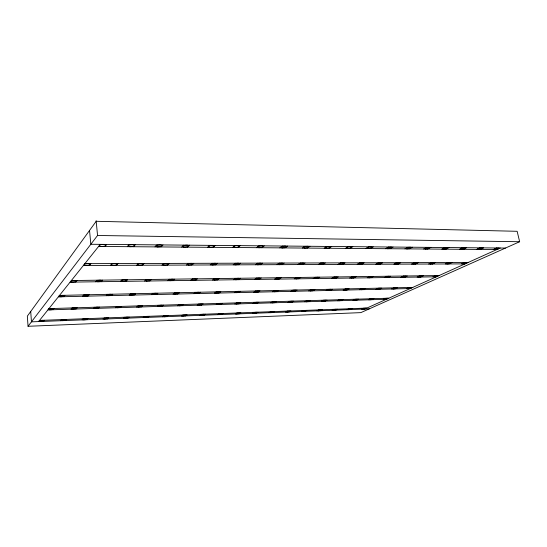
<?xml version="1.0" encoding="UTF-8"?>
<svg xmlns="http://www.w3.org/2000/svg" width="547" height="547" viewBox="0 0 547 547"><rect width="100%" height="100%" fill="white"/><g stroke="black" fill="none" stroke-linecap="round" stroke-linejoin="round"><path stroke-width="0.82" d="M28.047 326.285L27.35 316.125L96.197 221.289L517.141 231.299L519.65 241.726L360.842 312.624L28.047 326.285L97.544 235.49L96.142 220.714M38.598 321.568L100.251 244.359M43.459 321.383L44.389 320.255M53.025 309.732L54.057 308.474M63.712 296.713L64.874 295.298M75.732 282.067L77.045 280.467M89.359 265.473L90.85 263.654M104.928 246.506L106.644 244.413M60.662 320.72L61.674 319.598M71.062 309.164L72.19 307.913M82.672 296.269L83.937 294.867M95.718 281.773L97.14 280.194M110.473 265.377L112.087 263.586M127.307 246.676L129.16 244.618M65.394 320.542L66.426 319.421M76.019 309.007L77.168 307.763M87.882 296.146L89.168 294.744M101.195 281.698L102.645 280.119M116.258 265.357L117.906 263.565M133.427 246.724L135.314 244.68M82.139 319.899L83.247 318.785M93.558 308.46L94.788 307.223M106.282 295.708L107.663 294.327M120.552 281.411L122.104 279.859M136.661 265.268L138.425 263.504M155.006 246.895L157.016 244.878M86.741 319.721L87.876 318.607M98.371 308.303L99.629 307.072M111.335 295.592L112.737 294.211M125.858 281.336L127.437 279.784M142.254 265.247L144.046 263.49M160.914 246.943L162.958 244.933M103.048 319.092L104.251 317.992M115.424 307.77L116.757 306.546M129.195 295.168L130.685 293.801M144.613 281.062L146.288 279.531M161.994 265.165L163.888 263.428M181.727 247.107L183.895 245.124M107.533 318.922L108.757 317.821M120.108 307.619L121.468 306.402M134.104 295.052L135.615 293.691M149.762 280.987L151.464 279.455M167.403 265.138L169.324 263.408M187.43 247.148L189.624 245.179M123.417 318.313L124.709 317.219M136.695 307.099L138.124 305.889M151.451 294.642L153.051 293.295M167.943 280.72L169.734 279.209M186.5 265.056L188.524 263.353M207.525 247.306L209.829 245.364M127.786 318.142L129.099 317.055M141.256 306.956L142.705 305.752M156.216 294.532L157.837 293.185M172.934 280.652L174.746 279.141M191.73 265.035L193.782 263.333M213.029 247.347L215.361 245.412M143.259 317.547L144.64 316.467M157.392 306.45L158.917 305.253M173.071 294.136L174.766 292.802M190.568 280.392L192.469 278.902M210.219 264.96L212.359 263.278M232.448 247.504L234.882 245.589M147.519 317.383L148.914 316.303M161.83 306.306L163.375 305.117M177.7 294.026L179.423 292.693M195.409 280.324L197.33 278.833M215.292 264.939L217.453 263.257M237.767 247.545L240.222 245.637M162.603 316.802L164.059 315.735M177.543 305.814L179.149 304.631M194.089 293.636L195.874 292.324M212.523 280.071L214.527 278.601M233.2 264.857L235.449 263.203M256.536 247.688L259.087 245.815M166.753 316.645L168.23 315.578M181.857 305.677L183.484 304.494M198.588 293.534L200.4 292.221M217.227 280.002L219.244 278.532M238.109 264.837L240.379 263.189M261.678 247.729L264.249 245.863M181.467 316.077L182.999 315.017M197.159 305.199L198.848 304.023M214.52 293.158L216.4 291.859M233.843 279.763L235.935 278.307M255.463 264.769L257.815 263.134M279.832 247.873L282.491 246.027M185.515 315.927L187.06 314.867M201.364 305.069L203.074 303.893M218.903 293.055L220.797 291.756M238.403 279.695L240.516 278.245M260.228 264.748L262.601 263.121M284.802 247.907L287.49 246.075M199.86 315.373L201.46 314.32M216.27 304.597L218.034 303.435M234.403 292.686L236.359 291.401M254.546 279.455L256.728 278.026M277.055 264.673L279.496 263.066M302.368 248.051L305.13 246.232M203.812 315.222L205.426 314.169M220.366 304.467L222.15 303.312M238.663 292.59L240.632 291.305M258.977 279.394L261.179 277.965M281.671 264.652L284.139 263.052M307.188 248.085L309.971 246.28M217.809 314.682L219.477 313.643M234.889 304.009L236.728 302.86M253.746 292.235L255.777 290.963M274.662 279.161L276.919 277.753M297.992 264.584L300.529 263.004M324.193 248.215L327.044 246.437M221.658 314.532L223.347 313.493M238.889 303.886L240.742 302.737M257.89 292.132L259.941 290.867M278.97 279.1L281.247 277.691M302.477 264.57L305.028 262.991M328.856 248.256L331.728 246.478M235.319 314.012L237.056 312.98M253.042 303.441L254.95 302.306M272.577 291.79L274.676 290.532M294.211 278.881L296.549 277.486M318.313 264.502L320.932 262.943M345.335 248.386L348.275 246.629M239.087 313.869L240.83 312.836M256.94 303.318L258.854 302.183M276.611 291.695L278.731 290.436M298.402 278.82L300.754 277.425M322.662 264.481L325.294 262.929M349.854 248.42L352.808 246.67M252.42 313.356L254.211 312.33M270.738 302.881L272.707 301.759M290.908 291.353L293.083 290.115M313.226 278.601L315.633 277.226M338.046 264.42L340.733 262.881M365.82 248.543L368.835 246.82M256.092 313.212L257.897 312.187M274.539 302.764L276.522 301.643M294.847 291.264L297.028 290.026M317.301 278.539L319.721 277.172M342.272 264.399L344.972 262.868M370.203 248.577L373.239 246.861M269.117 312.713L270.963 311.694M288.002 302.341L290.033 301.226M308.775 290.936L311.011 289.705M331.721 278.334L334.196 276.973M357.212 264.338L359.967 262.82M385.683 248.7L388.773 246.998M272.707 312.576L274.567 311.558M291.708 302.224L293.753 301.11M312.604 290.847L314.853 289.616M335.687 278.273L338.176 276.919M361.314 264.317L364.083 262.806M389.929 248.735L393.04 247.039M285.425 312.084L287.325 311.079M304.85 301.807L306.929 300.706M326.183 290.525L328.473 289.308M349.718 278.067L352.261 276.727M375.83 264.256L378.654 262.765M404.951 248.851L408.11 247.176M288.932 311.947L290.84 310.949M308.467 301.698L310.559 300.597M329.916 290.436L332.22 289.226M353.581 278.013L356.131 276.673M379.816 264.242L382.654 262.751M409.074 248.885L412.247 247.217M301.363 311.475L303.312 310.477M321.287 301.294L323.421 300.2M343.147 290.122L345.499 288.925M367.242 277.814L369.84 276.488M393.929 264.18L396.814 262.704M423.651 248.994L426.872 247.347M304.782 311.339L306.744 310.347M324.815 301.178L326.962 300.091M346.791 290.04L349.15 288.837M371.003 277.76L373.608 276.433M397.806 264.167L400.705 262.697M427.651 249.029L430.892 247.388M316.932 310.874L318.928 309.882M337.335 300.788L339.523 299.708M359.694 289.732L362.093 288.542M384.309 277.561L386.961 276.256M411.535 264.105L414.476 262.649M441.812 249.138L445.087 247.517M320.282 310.744L322.286 309.759M340.781 300.679L342.976 299.599M363.249 289.65L365.656 288.467M387.967 277.514L390.633 276.208M415.303 264.092L418.257 262.642M445.696 249.165L448.991 247.552M332.152 310.286L334.196 309.308M353.006 300.296L355.242 299.223M375.837 289.349L378.285 288.18M400.93 277.322L403.631 276.03M428.657 264.03L431.651 262.601M459.446 249.275L462.776 247.682M335.427 310.163L337.478 309.185M356.37 300.187L358.613 299.12M379.297 289.267L381.758 288.098M404.5 277.267L407.207 275.982M432.328 264.016L435.33 262.587M463.22 249.302L466.564 247.716M347.037 309.718L349.123 308.747M368.316 299.811L370.592 298.751M391.584 288.98L394.079 287.818M417.135 277.083L419.884 275.804M445.326 263.962L448.362 262.546M476.587 249.411L479.965 247.839M350.237 309.595L352.336 308.624M371.604 299.708L373.888 298.648M394.961 288.898L397.471 287.743M420.609 277.035L423.364 275.756M448.896 263.948L451.945 262.539M480.252 249.439L483.644 247.873M361.594 309.158L363.721 308.193M383.269 299.339L385.587 298.293M406.947 288.618L409.491 287.469M432.923 276.857L435.72 275.592M461.552 263.893L464.635 262.498M493.244 249.541L496.669 247.989M364.726 309.034L500.252 248.023M39.507 320.433L366.859 308.077M369.273 308.864L31.446 321.848L30.721 311.475M47.924 309.896L386.483 299.243M48.936 308.631L388.814 298.19M58.344 296.836L410.25 288.542M59.479 295.421L412.8 287.394M70.078 282.149L436.315 276.809M71.356 280.549L439.118 275.544M84.833 263.668L468.123 262.485M83.376 265.493L465.025 263.88M98.576 246.451L496.813 249.569M505.442 248.071L90.823 244.27L89.544 230.451M97.544 235.49L519.65 241.726M363.16 309.096A1.921 0.362 -9.9 0 0 366.114 308.323A1.921 0.362 -9.9 0 0 363.406 308.426A1.921 0.362 -9.9 0 0 363.16 309.096M384.876 299.291A2.017 0.39 -10.3 0 0 388.014 298.464A2.017 0.39 -10.3 0 0 385.232 298.546A2.017 0.39 -10.3 0 0 384.876 299.291M408.595 288.577A2.12 0.424 -10.8 0 0 411.939 287.688A2.12 0.424 -10.8 0 0 409.081 287.749A2.12 0.424 -10.8 0 0 408.595 288.577M434.619 276.83A2.243 0.465 -11.3 0 0 438.188 275.866A2.243 0.465 -11.3 0 0 435.255 275.9A2.243 0.465 -11.3 0 0 434.619 276.83M463.282 263.886A2.379 0.506 -11.9 0 0 467.111 262.833A2.379 0.506 -11.9 0 0 464.102 262.847A2.379 0.506 -11.9 0 0 463.282 263.886M495.548 249.535A2.537 0.554 -12.6 0 0 499.22 248.242A2.537 0.554 -12.6 0 0 495.466 248.564A2.537 0.554 -12.6 0 0 495.548 249.535M348.637 309.657A1.942 0.369 -9.7 0 0 351.591 308.877A1.942 0.369 -9.7 0 0 348.822 308.98A1.942 0.369 -9.7 0 0 348.637 309.657M369.957 299.763A2.031 0.403 -10.1 0 0 373.095 298.922A2.031 0.403 -10.1 0 0 370.251 299.011A2.031 0.403 -10.1 0 0 369.957 299.763M393.266 288.939A2.14 0.438 -10.6 0 0 396.616 288.037A2.14 0.438 -10.6 0 0 393.69 288.105A2.14 0.438 -10.6 0 0 393.266 288.939M418.865 277.062A2.256 0.479 -11.1 0 0 422.441 276.085A2.256 0.479 -11.1 0 0 419.433 276.119A2.256 0.479 -11.1 0 0 418.865 277.062M447.104 263.955A2.4 0.526 -11.7 0 0 450.94 262.888A2.4 0.526 -11.7 0 0 447.849 262.902A2.4 0.526 -11.7 0 0 447.104 263.955M478.946 249.405A2.557 0.574 -12.4 0 0 482.611 248.099A2.557 0.574 -12.4 0 0 478.782 248.42A2.557 0.574 -12.4 0 0 478.946 249.405M333.786 310.224A1.956 0.376 -9.5 0 0 336.747 309.438A1.956 0.376 -9.5 0 0 333.909 309.547A1.956 0.376 -9.5 0 0 333.786 310.224M354.682 300.241A2.051 0.41 -9.9 0 0 357.827 299.394A2.051 0.41 -9.9 0 0 354.914 299.482A2.051 0.41 -9.9 0 0 354.682 300.241M377.56 289.308A2.161 0.451 -10.4 0 0 380.91 288.399A2.161 0.451 -10.4 0 0 377.909 288.467A2.161 0.451 -10.4 0 0 377.56 289.308M402.708 277.295A2.277 0.492 -10.9 0 0 406.291 276.303A2.277 0.492 -10.9 0 0 403.207 276.344A2.277 0.492 -10.9 0 0 402.708 277.295M430.489 264.023A2.42 0.54 -11.5 0 0 434.332 262.95A2.42 0.54 -11.5 0 0 431.159 262.957A2.42 0.54 -11.5 0 0 430.489 264.023M461.326 249.288A2.578 0.595 -12.2 0 0 465.476 248.112A2.578 0.595 -12.2 0 0 462.208 248.078A2.578 0.595 -12.2 0 0 461.326 249.288M318.6 310.812A1.976 0.383 -9.3 0 0 321.561 310.012A1.976 0.383 -9.3 0 0 318.662 310.122A1.976 0.383 -9.3 0 0 318.6 310.812M339.051 300.734A2.072 0.424 -9.7 0 0 342.196 299.879A2.072 0.424 -9.7 0 0 339.215 299.968A2.072 0.424 -9.7 0 0 339.051 300.734M361.464 289.691A2.181 0.458 -10.1 0 0 364.815 288.768A2.181 0.458 -10.1 0 0 361.738 288.837A2.181 0.458 -10.1 0 0 361.464 289.691M386.134 277.541A2.304 0.506 -10.7 0 0 389.717 276.536A2.304 0.506 -10.7 0 0 386.551 276.577A2.304 0.506 -10.7 0 0 386.134 277.541M413.416 264.098A2.441 0.561 -11.3 0 0 417.265 263.004A2.441 0.561 -11.3 0 0 413.997 263.011A2.441 0.561 -11.3 0 0 413.416 264.098M443.747 249.152A2.598 0.615 -12 0 0 447.904 247.955A2.598 0.615 -12 0 0 444.54 247.921A2.598 0.615 -12 0 0 443.747 249.152M303.065 311.407A1.997 0.397 -9.1 0 0 306.026 310.607A1.997 0.397 -9.1 0 0 303.059 310.717A1.997 0.397 -9.1 0 0 303.065 311.407M323.045 301.24A2.092 0.431 -9.5 0 0 326.19 300.371A2.092 0.431 -9.5 0 0 323.133 300.467A2.092 0.431 -9.5 0 0 323.045 301.24M344.966 290.081A2.202 0.472 -9.9 0 0 348.316 289.144A2.202 0.472 -9.9 0 0 345.164 289.213A2.202 0.472 -9.9 0 0 344.966 290.081M369.116 277.787A2.325 0.52 -10.4 0 0 372.705 276.768A2.325 0.52 -10.4 0 0 369.451 276.816A2.325 0.52 -10.4 0 0 369.116 277.787M395.864 264.174A2.462 0.574 -11 0 0 399.72 263.066A2.462 0.574 -11 0 0 396.363 263.073A2.462 0.574 -11 0 0 395.864 264.174M425.648 249.015A2.626 0.636 -11.7 0 0 429.812 247.798A2.626 0.636 -11.7 0 0 426.345 247.764A2.626 0.636 -11.7 0 0 425.648 249.015M287.175 312.016A2.017 0.403 -8.9 0 0 290.129 311.209A2.017 0.403 -8.9 0 0 287.093 311.318A2.017 0.403 -8.9 0 0 287.175 312.016M306.648 301.753A2.12 0.444 -9.2 0 0 309.793 300.877A2.12 0.444 -9.2 0 0 306.662 300.973A2.12 0.444 -9.2 0 0 306.648 301.753M328.043 290.478A2.229 0.485 -9.6 0 0 331.393 289.534A2.229 0.485 -9.6 0 0 328.159 289.609A2.229 0.485 -9.6 0 0 328.043 290.478M351.646 278.04A2.352 0.54 -10.1 0 0 355.235 277.014A2.352 0.54 -10.1 0 0 351.892 277.055A2.352 0.54 -10.1 0 0 351.646 278.04M377.82 264.249A2.489 0.595 -10.7 0 0 381.676 263.128A2.489 0.595 -10.7 0 0 378.223 263.134A2.489 0.595 -10.7 0 0 377.82 264.249M407.009 248.864A2.653 0.663 -11.5 0 0 411.173 247.634A2.653 0.663 -11.5 0 0 407.611 247.6A2.653 0.663 -11.5 0 0 407.009 248.864M270.471 312.645A2.044 0.417 -8.6 0 0 273.815 311.94A2.044 0.417 -8.6 0 0 271.23 311.824A2.044 0.417 -8.6 0 0 270.471 312.645M289.855 302.279A2.14 0.451 -8.9 0 0 292.994 301.397A2.14 0.451 -8.9 0 0 289.78 301.493A2.14 0.451 -8.9 0 0 289.855 302.279M310.682 290.888A2.25 0.499 -9.4 0 0 314.033 289.931A2.25 0.499 -9.4 0 0 310.717 290.006A2.25 0.499 -9.4 0 0 310.682 290.888M333.697 278.3A2.373 0.554 -9.8 0 0 337.287 277.261A2.373 0.554 -9.8 0 0 333.855 277.308A2.373 0.554 -9.8 0 0 333.697 278.3M359.256 264.324A2.516 0.615 -10.4 0 0 363.112 263.189A2.516 0.615 -10.4 0 0 359.564 263.196A2.516 0.615 -10.4 0 0 359.256 264.324M387.802 248.714A2.68 0.684 -11.2 0 0 391.973 247.463A2.68 0.684 -11.2 0 0 388.295 247.429A2.68 0.684 -11.2 0 0 387.802 248.714M253.808 313.281A2.065 0.424 -8.3 0 0 257.165 312.569A2.065 0.424 -8.3 0 0 254.499 312.46A2.065 0.424 -8.3 0 0 253.808 313.281M272.18 302.819A2.167 0.465 -8.7 0 0 275.722 302.06A2.167 0.465 -8.7 0 0 272.987 301.903A2.167 0.465 -8.7 0 0 272.18 302.819M292.871 291.312A2.277 0.513 -9.1 0 0 296.221 290.341A2.277 0.513 -9.1 0 0 292.809 290.416A2.277 0.513 -9.1 0 0 292.871 291.312M315.257 278.573A2.4 0.568 -9.5 0 0 318.839 277.52A2.4 0.568 -9.5 0 0 315.311 277.561A2.4 0.568 -9.5 0 0 315.257 278.573M340.152 264.406A2.544 0.636 -10.1 0 0 344.015 263.251A2.544 0.636 -10.1 0 0 340.357 263.264A2.544 0.636 -10.1 0 0 340.152 264.406M368.001 248.564A2.714 0.711 -10.8 0 0 372.179 247.285A2.714 0.711 -10.8 0 0 368.391 247.251A2.714 0.711 -10.8 0 0 368.001 248.564M236.742 313.937A2.092 0.438 -8.1 0 0 240.119 313.219A2.092 0.438 -8.1 0 0 237.357 313.11A2.092 0.438 -8.1 0 0 236.742 313.937M254.512 303.373A2.195 0.479 -8.4 0 0 258.075 302.607A2.195 0.479 -8.4 0 0 255.251 302.45A2.195 0.479 -8.4 0 0 254.512 303.373M274.102 291.729A2.304 0.526 -8.7 0 0 277.876 290.908A2.304 0.526 -8.7 0 0 274.97 290.703A2.304 0.526 -8.7 0 0 274.102 291.729M296.296 278.847A2.434 0.588 -9.2 0 0 299.886 277.78A2.434 0.588 -9.2 0 0 296.255 277.828A2.434 0.588 -9.2 0 0 296.296 278.847M320.48 264.488A2.578 0.656 -9.8 0 0 324.344 263.319A2.578 0.656 -9.8 0 0 320.576 263.326A2.578 0.656 -9.8 0 0 320.48 264.488M347.584 248.4A2.742 0.732 -10.4 0 0 351.762 247.107A2.742 0.732 -10.4 0 0 347.851 247.066A2.742 0.732 -10.4 0 0 347.584 248.4M219.258 314.607A2.12 0.444 -7.8 0 0 222.65 313.882A2.12 0.444 -7.8 0 0 219.805 313.773A2.12 0.444 -7.8 0 0 219.258 314.607M236.4 303.947A2.222 0.492 -8.1 0 0 239.983 303.168A2.222 0.492 -8.1 0 0 237.056 303.011A2.222 0.492 -8.1 0 0 236.4 303.947M255.312 292.173A2.338 0.54 -8.4 0 0 259.107 291.339A2.338 0.54 -8.4 0 0 256.099 291.134A2.338 0.54 -8.4 0 0 255.312 292.173M276.809 279.134A2.468 0.602 -8.8 0 0 280.385 278.047A2.468 0.602 -8.8 0 0 276.652 278.102A2.468 0.602 -8.8 0 0 276.809 279.134M300.228 264.577A2.612 0.677 -9.4 0 0 304.084 263.387A2.612 0.677 -9.4 0 0 300.2 263.394A2.612 0.677 -9.4 0 0 300.228 264.577M326.518 248.235A2.783 0.759 -10 0 0 330.696 246.923A2.783 0.759 -10 0 0 326.655 246.882A2.783 0.759 -10 0 0 326.518 248.235M201.344 315.298A2.154 0.451 -7.5 0 0 204.756 314.566A2.154 0.451 -7.5 0 0 201.816 314.45A2.154 0.451 -7.5 0 0 201.344 315.298M217.809 304.529A2.256 0.499 -7.7 0 0 221.419 303.742A2.256 0.499 -7.7 0 0 218.383 303.585A2.256 0.499 -7.7 0 0 217.809 304.529M236.003 292.631A2.373 0.554 -8 0 0 239.832 291.783A2.373 0.554 -8 0 0 236.707 291.578A2.373 0.554 -8 0 0 236.003 292.631M256.215 279.408A2.503 0.622 -8.4 0 0 260.283 278.498A2.503 0.622 -8.4 0 0 257.069 278.225A2.503 0.622 -8.4 0 0 256.215 279.408M279.353 264.666A2.646 0.697 -8.9 0 0 283.209 263.456A2.646 0.697 -8.9 0 0 279.209 263.469A2.646 0.697 -8.9 0 0 279.353 264.666M304.768 248.065A2.817 0.786 -9.6 0 0 308.946 246.731A2.817 0.786 -9.6 0 0 304.775 246.69A2.817 0.786 -9.6 0 0 304.768 248.065M182.985 316.002A2.188 0.465 -7.2 0 0 186.418 315.263A2.188 0.465 -7.2 0 0 183.375 315.147A2.188 0.465 -7.2 0 0 182.985 316.002M198.739 305.13A2.291 0.513 -7.4 0 0 202.369 304.33A2.291 0.513 -7.4 0 0 199.224 304.18A2.291 0.513 -7.4 0 0 198.739 305.13M216.168 293.096A2.407 0.574 -7.7 0 0 220.017 292.242A2.407 0.574 -7.7 0 0 216.776 292.03A2.407 0.574 -7.7 0 0 216.168 293.096M235.559 279.708A2.544 0.636 -8 0 0 239.654 278.785A2.544 0.636 -8 0 0 236.311 278.512A2.544 0.636 -8 0 0 235.559 279.708M257.261 264.727A2.687 0.718 -8.5 0 0 261.637 263.729A2.687 0.718 -8.5 0 0 258.184 263.374A2.687 0.718 -8.5 0 0 257.261 264.727M282.307 247.894A2.865 0.814 -9.1 0 0 286.478 246.533A2.865 0.814 -9.1 0 0 282.17 246.492A2.865 0.814 -9.1 0 0 282.307 247.894M164.162 316.727A2.222 0.479 -6.8 0 0 167.608 315.975A2.222 0.479 -6.8 0 0 164.462 315.865A2.222 0.479 -6.8 0 0 164.162 316.727M179.163 305.746A2.325 0.526 -7 0 0 182.807 304.939A2.325 0.526 -7 0 0 179.56 304.782A2.325 0.526 -7 0 0 179.163 305.746M195.778 293.575A2.448 0.588 -7.3 0 0 199.648 292.707A2.448 0.588 -7.3 0 0 196.284 292.501A2.448 0.588 -7.3 0 0 195.778 293.575M214.294 280.023A2.585 0.656 -7.6 0 0 218.417 279.079A2.585 0.656 -7.6 0 0 214.937 278.806A2.585 0.656 -7.6 0 0 214.294 280.023M235.046 264.823A2.735 0.738 -8 0 0 239.456 263.804A2.735 0.738 -8 0 0 235.853 263.442A2.735 0.738 -8 0 0 235.046 264.823M258.471 247.668A2.906 0.841 -8.6 0 0 263.21 246.553A2.906 0.841 -8.6 0 0 259.483 246.095A2.906 0.841 -8.6 0 0 258.471 247.668M144.852 317.472A2.256 0.485 -6.5 0 0 148.319 316.706A2.256 0.485 -6.5 0 0 145.071 316.597A2.256 0.485 -6.5 0 0 144.852 317.472M159.054 306.375A2.366 0.54 -6.7 0 0 162.726 305.561A2.366 0.54 -6.7 0 0 159.355 305.404A2.366 0.54 -6.7 0 0 159.054 306.375M174.808 294.067A2.489 0.602 -6.9 0 0 178.705 293.192A2.489 0.602 -6.9 0 0 175.211 292.98A2.489 0.602 -6.9 0 0 174.808 294.067M192.387 280.337A2.626 0.677 -7.1 0 0 196.537 279.387A2.626 0.677 -7.1 0 0 192.913 279.107A2.626 0.677 -7.1 0 0 192.387 280.337M212.127 264.919A2.783 0.766 -7.5 0 0 216.564 263.886A2.783 0.766 -7.5 0 0 212.804 263.517A2.783 0.766 -7.5 0 0 212.127 264.919M234.451 247.483A2.961 0.868 -8 0 0 239.217 246.348A2.961 0.868 -8 0 0 235.319 245.876A2.961 0.868 -8 0 0 234.451 247.483M125.051 318.231A2.297 0.499 -6.2 0 0 128.531 317.458A2.297 0.499 -6.2 0 0 125.167 317.356A2.297 0.499 -6.2 0 0 125.051 318.231M138.398 307.024A2.407 0.554 -6.3 0 0 142.09 306.204A2.407 0.554 -6.3 0 0 138.596 306.046A2.407 0.554 -6.3 0 0 138.398 307.024M153.235 294.58A2.537 0.615 -6.4 0 0 157.153 293.691A2.537 0.615 -6.4 0 0 153.522 293.472A2.537 0.615 -6.4 0 0 153.235 294.58M169.816 280.666A2.673 0.697 -6.7 0 0 173.987 279.702A2.673 0.697 -6.7 0 0 170.22 279.421A2.673 0.697 -6.7 0 0 169.816 280.666M188.462 265.022A2.838 0.786 -7 0 0 192.934 263.969A2.838 0.786 -7 0 0 189.009 263.599A2.838 0.786 -7 0 0 188.462 265.022M209.597 247.285A3.015 0.896 -7.4 0 0 214.403 246.129A3.015 0.896 -7.4 0 0 210.315 245.651A3.015 0.896 -7.4 0 0 209.597 247.285M104.723 319.01A2.338 0.506 -5.8 0 0 108.224 318.231A2.338 0.506 -5.8 0 0 104.744 318.128A2.338 0.506 -5.8 0 0 104.723 319.01M117.174 307.694A2.455 0.568 -5.9 0 0 120.88 306.86A2.455 0.568 -5.9 0 0 117.263 306.703A2.455 0.568 -5.9 0 0 117.174 307.694M131.034 295.1A2.585 0.629 -6 0 0 134.972 294.197A2.585 0.629 -6 0 0 131.198 293.985A2.585 0.629 -6 0 0 131.034 295.1M146.541 281.008A2.728 0.711 -6.2 0 0 150.74 280.03A2.728 0.711 -6.2 0 0 146.815 279.743A2.728 0.711 -6.2 0 0 146.541 281.008M164.018 265.124A2.892 0.807 -6.4 0 0 168.517 264.051A2.892 0.807 -6.4 0 0 164.421 263.675A2.892 0.807 -6.4 0 0 164.018 265.124M183.867 247.087A3.077 0.923 -6.8 0 0 188.708 245.911A3.077 0.923 -6.8 0 0 184.428 245.418A3.077 0.923 -6.8 0 0 183.867 247.087M83.855 319.81A2.386 0.52 -5.5 0 0 87.376 319.024A2.386 0.52 -5.5 0 0 83.773 318.922A2.386 0.52 -5.5 0 0 83.855 319.81M95.356 308.378A2.503 0.574 -5.5 0 0 99.082 307.53A2.503 0.574 -5.5 0 0 95.328 307.38A2.503 0.574 -5.5 0 0 95.356 308.378M108.169 295.64A2.639 0.65 -5.5 0 0 112.128 294.724A2.639 0.65 -5.5 0 0 108.21 294.512A2.639 0.65 -5.5 0 0 108.169 295.64M122.535 281.356A2.79 0.732 -5.7 0 0 126.76 280.365A2.79 0.732 -5.7 0 0 122.672 280.071A2.79 0.732 -5.7 0 0 122.535 281.356M138.753 265.227A2.954 0.834 -5.8 0 0 143.287 264.139A2.954 0.834 -5.8 0 0 139.006 263.757A2.954 0.834 -5.8 0 0 138.753 265.227M157.215 246.875A3.145 0.957 -6.1 0 0 162.097 245.678A3.145 0.957 -6.1 0 0 157.611 245.179A3.145 0.957 -6.1 0 0 157.215 246.875M61.907 320.604A2.434 0.526 -5.1 0 0 65.907 319.981A2.434 0.526 -5.1 0 0 62.802 319.626A2.434 0.526 -5.1 0 0 61.907 320.604M72.368 309.041A2.557 0.588 -5.1 0 0 76.594 308.385A2.557 0.588 -5.1 0 0 73.366 307.961A2.557 0.588 -5.1 0 0 72.368 309.041M84.614 296.194A2.694 0.663 -5.1 0 0 88.6 295.271A2.694 0.663 -5.1 0 0 84.525 295.052A2.694 0.663 -5.1 0 0 84.614 296.194M97.763 281.719A2.851 0.752 -5.1 0 0 102.015 280.707A2.851 0.752 -5.1 0 0 97.749 280.413A2.851 0.752 -5.1 0 0 97.763 281.719M112.634 265.336A3.022 0.855 -5.2 0 0 117.195 264.235A3.022 0.855 -5.2 0 0 112.716 263.845A3.022 0.855 -5.2 0 0 112.634 265.336M129.591 246.656A3.22 0.985 -5.4 0 0 134.507 245.439A3.22 0.985 -5.4 0 0 129.803 244.926A3.22 0.985 -5.4 0 0 129.591 246.656M39.869 321.445A2.489 0.54 -4.7 0 0 43.924 320.822A2.489 0.54 -4.7 0 0 40.676 320.467A2.489 0.54 -4.7 0 0 39.869 321.445M49.257 309.766A2.619 0.602 -4.7 0 0 53.538 309.103A2.619 0.602 -4.7 0 0 50.153 308.672A2.619 0.602 -4.7 0 0 49.257 309.766M59.753 296.713A2.756 0.677 -4.6 0 0 64.293 296.009A2.756 0.677 -4.6 0 0 60.765 295.483A2.756 0.677 -4.6 0 0 59.753 296.713M71.568 282.02A2.92 0.766 -4.6 0 0 76.389 281.267A2.92 0.766 -4.6 0 0 72.703 280.632A2.92 0.766 -4.6 0 0 71.568 282.02M85.605 265.452A3.097 0.882 -4.6 0 0 90.193 264.331A3.097 0.882 -4.6 0 0 85.517 263.934A3.097 0.882 -4.6 0 0 85.605 265.452M100.949 246.437A3.309 1.012 -4.6 0 0 105.899 245.193A3.309 1.012 -4.6 0 0 100.963 244.673A3.309 1.012 -4.6 0 0 100.949 246.437"/></g></svg>
